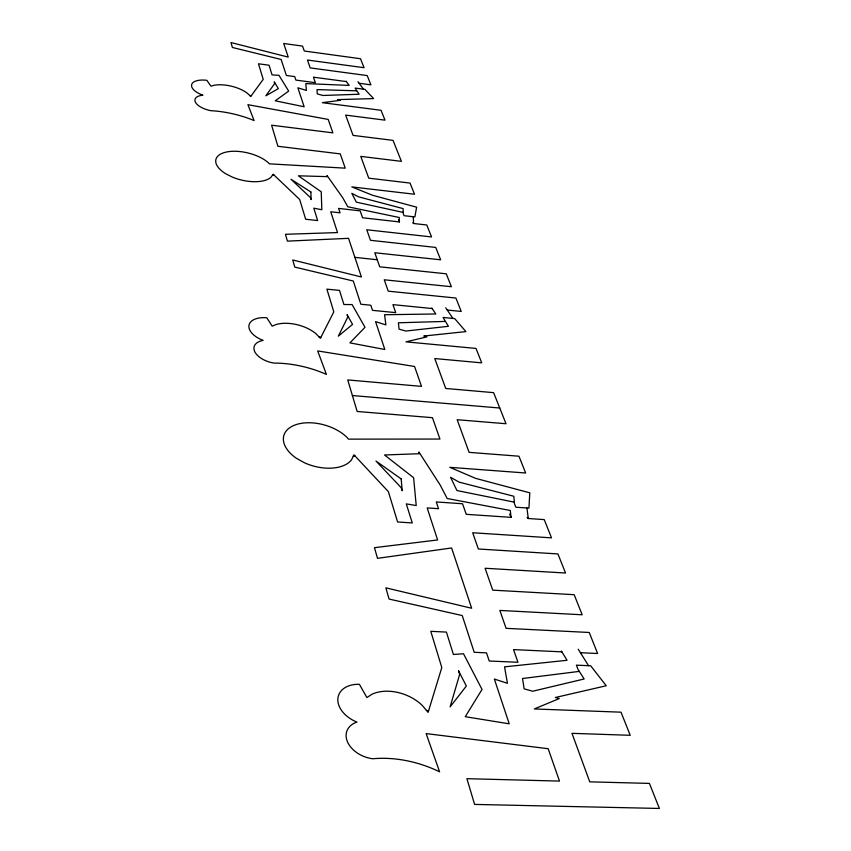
<?xml version="1.0" encoding="UTF-8"?>
<svg xmlns="http://www.w3.org/2000/svg" width="851" height="851" viewBox="0 0 851 851"><rect width="100%" height="100%" fill="white"/><g stroke="black" fill="none" stroke-linecap="round" stroke-linejoin="round"><path stroke-width="1.28" d="M579.297 671.386L522.525 678.513L524.142 688.863L532.715 691.225L584.148 678.981L577.999 669.354L576.393 665.152L590.7 665.79L606.231 685.757L555.373 697.49L559.256 698.565L534.279 708.957L621.007 712.181L630.229 735.296L571.989 733.339L589.754 781.856L649.409 783.399L659.387 808.45L474.603 804.418L466.912 778.686L559.49 781.08L548.172 748.71L426.128 733.594L439.595 771.804A101.301 73.963 23.5 0 0 372.621 758.762A25.711 17.988 20.4 0 1 347.474 741.806A25.711 17.988 20.4 0 1 356.963 722.095A27.902 19.158 19.7 0 1 337.847 698.884A27.902 19.158 19.7 0 1 359.388 684.289L366.887 697.554L371.94 694.235A37.401 25.679 20.8 0 1 422.373 705.543L428.117 712.372L441.797 667.546L430.797 631.325L446.413 632.091L453.423 654.483L463.497 653.749L482.038 689.448L465.274 716.702L509.228 723.818L494.346 679.045L507.451 683.31L504.537 666.854L567.074 660.291L561.352 651.004M353.314 456.136L355.122 456.072M445.009 321.423L398.406 322.784L399.055 329.156L405.842 331.039L448.413 326.305L443.073 317.455L454.7 318.604L465.912 331.603L423.777 336.039L426.851 336.9L405.959 341.857L475.996 348.431L481.74 362.856L434.776 358.558L445.733 388.471L493.623 392.651L506.015 423.734L457.168 419.713L469.114 452.36L518.961 456.21L525.652 472.996L449.817 467.327L475.581 478.347L529.79 492.825L528.939 508.121L515.834 507.217L514.515 503.781L513.823 496.261L459.051 482.113L450.573 477.294L456.944 490.548L514.366 502.175M356.516 90.812L317.051 89.6L317.242 93.897L322.859 95.472L359.101 94.248L355.122 88.068L364.909 89.366L373.589 98.588L337.698 99.62L340.24 100.333L322.348 102.684L381.046 110.29L384.982 120.151L345.655 115.108L353.069 135.383L393.045 140.383L401.406 161.35L360.76 156.393L368.738 178.167L410.065 183.082L414.522 194.241L351.793 186.901L372.504 195.241L416.618 207.187L414.873 216.92L404.055 215.697L403.193 213.441L403.119 208.601L358.569 196.847L351.825 193.337L356.314 202.144L403.172 212.41M272.554 175.04L274.054 175.093M561.873 651.845L513.525 649.6L517.961 662.28L489.229 661.004L486.517 652.855L474.198 652.292L462.231 615.55L389.067 599.061L385.875 587.85L471.667 608.252L451.604 547.97L377.493 558.341L374.472 547.672L437.616 539.96L427.181 507.919L438.531 508.685L436.286 501.941L462.55 503.76L466.242 514.323L511.057 517.355L510.292 510.483L447.179 498.505L440.244 485.134L418.883 451.966L419.458 453.7L384.524 454.987L413.607 477.709L416.224 505.558L406.299 503.888L412.267 522.94L397.598 521.982L388.386 491.655L353.952 454.817L351.506 459.87A36.359 21.243 15.9 0 1 304.445 462.774L296.435 458.295A36.359 21.243 15.9 0 1 294.233 425.298A36.359 21.243 15.9 0 1 347.155 437.542L348.41 439.137L439.935 439.052L432.457 417.681L357.165 411.48L347.74 379.94L421.511 386.365L414.565 366.483L317.689 350.931L326.401 374.397A77.632 44.38 15.2 0 0 273.905 363.09A20.03 10.989 14.5 0 1 254.736 351.654A20.03 10.989 14.5 0 1 263.15 340.4A21.849 11.797 14.4 0 1 248.96 325.433A21.849 11.797 14.4 0 1 266.799 317.763L272.171 326.167L276.362 324.433A29.211 15.829 14.9 0 1 316.157 333.89L320.401 338.304L333.805 311.881L326.901 289.149L339.506 290.414L343.921 304.52L352.112 304.584L365.005 327.295L349.931 342.879L384.822 349.484L375.568 321.625L385.907 324.901L384.567 314.732L435.818 313.987L431.797 307.988M580.425 652.706L597.615 653.515L589.232 632.474L506.1 628.336L499.845 610.433L582.18 614.773L574.17 594.689L492.75 590.147L485.091 568.255L565.532 573.021L557.926 553.937L478.358 548.991L472.688 532.758L551.512 537.853L544.236 519.599L528.269 518.514L527.088 517.429M352.399 395.534L499.75 408.023M432.159 308.541L392.949 304.637L395.736 312.636L372.515 310.36L370.813 305.232L360.856 304.243L353.293 281.021L294.776 267.097L292.744 259.97L361.409 276.99L348.548 238.333L287.404 241.131L285.457 234.291L337.528 232.578L330.741 211.771L340.06 212.814L338.592 208.41L360.164 210.857L362.579 217.771L399.438 221.92L399.247 217.494L347.772 206.75L342.815 197.868L327.007 175.497L327.39 176.646L298.382 175.806L321.221 191.815L321.848 209.729L313.785 208.176L317.657 220.569L305.669 219.239L299.68 199.506L273.15 174.221L270.895 177.359A29.583 13.935 13.6 0 1 232.057 176.976L225.664 173.71A29.583 13.935 13.6 0 1 225.281 152.297A29.583 13.935 13.6 0 1 268.352 162.743L269.32 163.839L345.229 168.158L340.251 153.893L277.915 146.287L271.607 125.203L332.901 132.862L328.199 119.427L247.896 104.673L254.087 120.565A63.453 29.317 13.3 0 0 210.931 110.694A16.499 7.361 13.1 0 1 195.453 102.269A16.499 7.361 13.1 0 1 202.878 95.206A18.052 7.946 13.1 0 1 191.635 84.611A18.052 7.946 13.1 0 1 206.814 80.313L210.963 86.153L214.537 85.185A24.115 10.659 13.4 0 1 247.386 93.28L250.737 96.418L263.214 79.388L258.481 63.793L269.044 65.208L272.075 74.899L278.968 75.313L288.68 91.11L275.245 100.801L304.169 106.779L297.861 87.791L306.392 90.461L305.807 83.589L349.187 85.408L346.134 81.196M447.243 310.041L461.242 311.434L455.902 298.041L388.237 291.17L384.258 279.788L451.392 286.713L446.243 273.809L379.727 266.82L374.802 252.747L440.658 259.81L435.723 247.428L370.462 240.301L366.77 229.77L431.542 236.94L426.776 224.994L413.618 223.505L412.703 222.76M354.888 257.364L377.248 259.746M346.41 81.579L313.434 77.186L315.359 82.685L295.882 80.1L294.712 76.59L286.361 75.473L281.16 59.485L232.387 47.465L230.993 42.55L288.234 57.113L283.702 43.497L302.573 46.103L304.286 51.017L360.494 58.73L364.079 67.708L307.434 60.027L310.19 67.899L367.207 75.579L370.908 84.845L359.111 83.27M426.362 710.415L428.606 710.776M319.093 337.039L320.87 337.368M249.705 95.514L251.173 95.812M357.941 81.675L363.42 89.164M445.711 307.775L452.934 318.423M578.244 649.207L588.53 665.695M398.47 219.749L399.438 221.92M509.632 514.068L511.057 517.355M526.95 507.983L528.269 518.514M413.224 216.739L413.618 223.505M459.657 674.407L450.115 706.894L466.348 686.034L458.487 670.662L459.657 674.407M347.825 316.987L338.326 336.166L352.559 324.401L347.091 314.647L347.825 316.987M274.745 83.441L265.842 95.801L278.362 88.61L274.245 81.834L274.745 83.441M310.892 191.986L291.01 179.274L310.477 197.634L311.094 199.581L310.892 191.986M401.183 478.932L375.972 461.029L401.246 487.74L402.183 490.719L401.183 478.932"/></g></svg>
